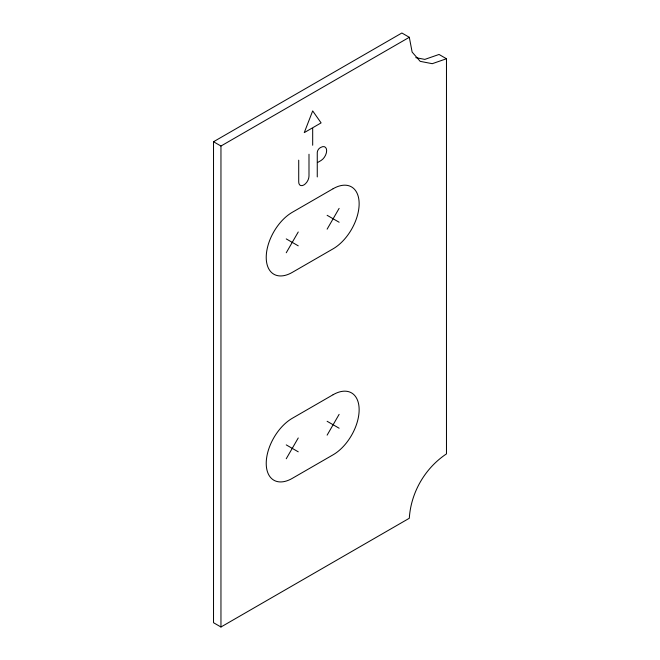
<?xml version="1.0" encoding="UTF-8"?>
<svg xmlns="http://www.w3.org/2000/svg" width="660" height="660" viewBox="0 0 660 660"><rect width="100%" height="100%" fill="white"/><g stroke="black" fill="none" stroke-linecap="round" stroke-linejoin="round"><path stroke-width="0.99" d="M446.473 58.748L432.251 63.69L420.189 61.347L412.137 52.082L409.307 37.29L401.874 33L213.526 141.743L213.526 622.71L220.96 627L409.307 518.257C410.916 492.517 424.982 468.154 446.473 453.89L446.473 58.748L439.04 54.458L424.817 59.4L415.775 57.643M220.96 627L220.96 146.033L409.307 37.29M286.242 252.772L298.246 231.974M327.121 229.168L339.125 208.37M286.242 458.749L298.246 437.959M327.121 435.146L339.125 414.356M312.089 128.098L304.26 132.619L312.683 110.913L321.098 122.892L312.683 127.76L312.683 145.249M317.856 162.36L320.917 160.594A8.101 4.678 -60 0 0 326.65 150.661A8.101 4.678 -60 0 0 320.917 147.353L320.042 147.856A3.943 2.277 -60 0 0 317.262 152.691L317.262 176.938M213.526 141.743L220.96 146.033M327.121 215.3L339.125 222.238M286.242 238.903L298.246 245.834M327.121 421.286L339.125 428.216M286.242 444.889L298.246 451.819M308.995 154.242L308.995 176.063A7.268 4.199 -60 0 1 303.856 184.973A7.268 4.199 -60 0 1 298.716 182.003L298.716 160.174M333.118 188.727L292.24 212.33A36.787 21.244 -60 0 0 266.227 257.392A36.787 21.244 -60 0 0 292.24 272.407L333.118 248.812A36.787 21.244 -60 0 0 359.139 203.75A36.787 21.244 -60 0 0 333.118 188.727M333.118 394.713L292.24 418.316A36.787 21.244 -60 0 0 266.227 463.369A36.787 21.244 -60 0 0 292.24 478.393L333.118 454.789A36.787 21.244 -60 0 0 359.139 409.736A36.787 21.244 -60 0 0 333.118 394.713"/></g></svg>
